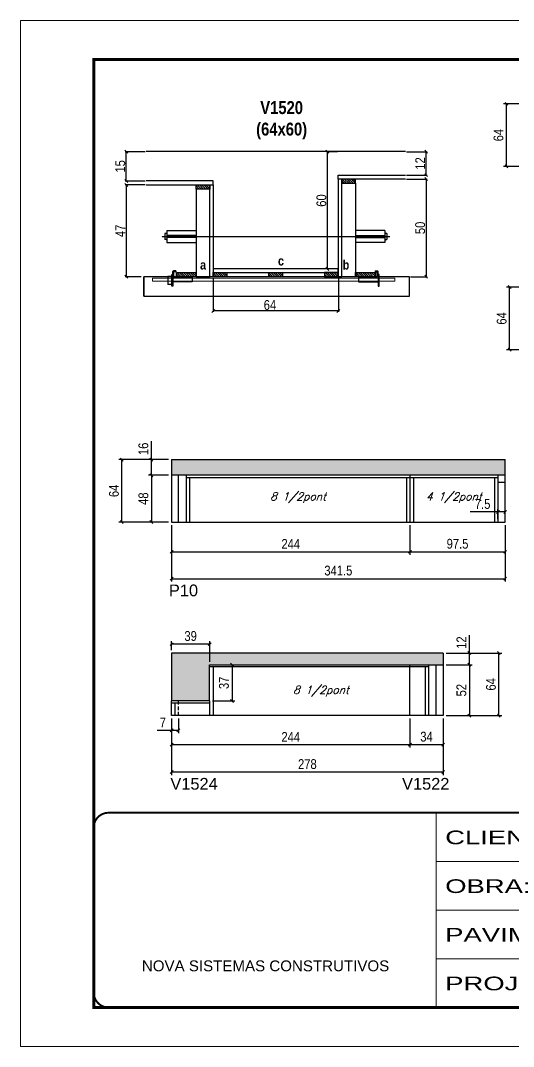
# Model space of a CAD drawing. Extents: x 3309 to 9563, y -2522 to 14608.
# Drawn here: x 4908 to 5412, y 8964 to 10014 of the extents above; entities that cross this region are included whole.
import ezdxf

# ---------------------------------------------------------------- set-up
doc = ezdxf.new("R2010")
doc.units = 0
for name, pattern in [('CONTINUO', [0]), ('DASHED', [0.75, 0.5, -0.25]), ('HIDDEN', [0.375, 0.25, -0.125])]:
    doc.linetypes.add(name, pattern=pattern)
for name, color, linetype in [('5', 5, 'Continuous'), ('barrote', 251, 'Continuous'), ('COTA', 241, 'Continuous'), ('detalhes', 4, 'Continuous'), ('NOMENCLATURA', 7, 'Continuous'), ('Painéis', 200, 'Continuous'), ('presilha', 1, 'Continuous'), ('SARR_2.2x10', 60, 'Continuous'), ('SARR_2.2x7', 40, 'Continuous'), ('SARR_3.5x7', 81, 'Continuous'), ('TENSOR', 3, 'Continuous'), ('texto', 7, 'Continuous')]:
    doc.layers.add(name, color=color, linetype=linetype)
for name, color, linetype, lineweight in [('CONCRETO', 251, 'Continuous', 25), ('Folhas', 255, 'Continuous', 9), ('SARRAFO DE PRESSAO', 251, 'DASHED', 9), ('SCO-___-LAJ', 2, 'Continuous', 0)]:
    doc.layers.add(name, color=color, linetype=linetype, lineweight=lineweight)
doc.styles.add('ARIAL', font='arial.ttf')
doc.styles.add('COTA TECNICA', font='techl___.ttf', dxfattribs={"height": 10})
doc.styles.add('COTA TECNICA 2X', font='techl___.ttf', dxfattribs={"height": 10})
doc.styles.add('Romans', font='romans.shx')
doc.styles.get("Standard").update_dxf_attribs({"font": 'arial.ttf'})
doc.styles.add('TECNICA', font='techb___.ttf', dxfattribs={"height": 10})
doc.styles.add('Tecnologia', font='')
doc.styles.get('Tecnologia').set_extended_font_data('Forgotten Futurist')
doc.dimstyles.new('PAINEL', dxfattribs={"dimtxt": 10, "dimasz": 3, "dimexe": 3, "dimexo": 3, "dimgap": 3, "dimtad": 1, "dimdec": 1, "dimzin": 12, "dimdsep": 46, "dimtxsty": 'COTA TECNICA', "dimblk1": 'OBLIQUE', "dimblk2": 'OBLIQUE', "dimsah": 1, "dimcen": 0.9, "dimclrd": 4, "dimclre": 4, "dimclrt": 240, "dimadec": 1, "dimazin": 3, "dimtfac": 1, "dimtdec": 1, "dimtmove": 0, "dimatfit": 3, "dimfxl": 1, "dimtolj": 1, "dimtzin": 12, "dimarcsym": 0})
doc.dimstyles.new('SECAO', dxfattribs={"dimscale": 0.333333, "dimtxt": 5, "dimasz": 9, "dimexe": 3, "dimexo": 3, "dimgap": 3, "dimtad": 1, "dimdec": 1, "dimlfac": 0.5, "dimzin": 12, "dimdsep": 46, "dimtxsty": 'COTA TECNICA 2X', "dimblk1": 'OBLIQUE', "dimblk2": 'OBLIQUE', "dimsah": 1, "dimcen": 0.9, "dimclrd": 4, "dimclre": 4, "dimclrt": 240, "dimadec": 1, "dimazin": 3, "dimtfac": 1, "dimtdec": 1, "dimtmove": 0, "dimatfit": 3, "dimfxl": 1, "dimtolj": 1, "dimtzin": 12, "dimarcsym": 0})

# ---------------------------------------------------------------- blocks, each defined once
blk = doc.blocks.new('9999999999')
at = {"color": 30, "linetype": 'CONTINUO'}
for p, q in [((98564.6, 34230.2), (98564.6, 34429.4)), ((98564.6, 34379.6), (99584, 34379.6)), ((98564.6, 34329.8), (99488, 34329.8)), ((98564.6, 34280), (99488, 34280))]:
    blk.add_line(p, q, dxfattribs=at)
at = {"color": 30, "linetype": 'CONTINUO', "const_width": 2}
blk.add_lwpolyline([(99584, 34230.2), (99584, 34414.4, 0.414214), (99569, 34429.4), (98229, 34429.4, 0.414214), (98214, 34414.4), (98214, 34245.2, 0.414214), (98229, 34230.2), (99584, 34230.2)], format="xyb", dxfattribs=at)
at = {"layer": 'Folhas'}
blk.add_lwpolyline([(98139, 34190.2), (99624, 34190.2), (99624, 35240.2), (98139, 35240.2)], close=True, dxfattribs=at)
at = {"layer": 'Folhas', "color": 30, "const_width": 3}
blk.add_lwpolyline([(98214, 34230.2), (99584, 34230.2), (99584, 35200.2), (98214, 35200.2)], close=True, dxfattribs=at)
at = {"color": 7, "linetype": 'Continuous', "ltscale": 5, "style": 'ARIAL'}
blk.add_text('NOVA SISTEMAS CONSTRUTIVOS', height=11.059, dxfattribs=at).set_placement((98263.2, 34267.2))
at = {"layer": 'Folhas', "color": 7, "style": 'Tecnologia', "width": 1.5}
for s, p in [('CLIENTE:', (98573.7, 34397.2)), ('OBRA:', (98573.7, 34347.3)), ('PAVIMENTO:', (98573.7, 34297.5)), ('PROJETO:', (98573.7, 34247.7))]:
    blk.add_text(s, height=14, dxfattribs=at).set_placement(p)
blk = doc.blocks.new('_Oblique')
at = {"color": 0, "linetype": 'ByBlock', "lineweight": -2}
blk.add_line((-0.5, -0.5), (0.5, 0.5), dxfattribs=at)
blk = doc.blocks.new('*D1976')
at = {"layer": 'COTA', "color": 4, "lineweight": -2, "transparency": 16777216}
for p, q in [((5105.2, 9750.3), (5105.2, 9715.3)), ((5233.2, 9750.3), (5233.2, 9715.3)), ((5233.2, 9716.3), (5105.2, 9716.3))]:
    blk.add_line(p, q, dxfattribs=at)
at = {"layer": 'Defpoints', "color": 0, "transparency": 16777216}
for p in [(5105.2, 9751.3), (5233.2, 9751.3), (5105.2, 9716.3)]:
    blk.add_point(p, dxfattribs=at)
at = {"layer": 'COTA', "color": 4, "lineweight": -2, "transparency": 16777216, "xscale": 3, "yscale": 3, "zscale": 3, "rotation": 180}
blk.add_blockref('_Oblique', (5105.2, 9716.3), dxfattribs=at)
at = {"layer": 'COTA', "color": 4, "lineweight": -2, "transparency": 16777216, "xscale": 3, "yscale": 3, "zscale": 3}
blk.add_blockref('_Oblique', (5233.2, 9716.3), dxfattribs=at)
at = {"layer": 'COTA', "color": 240, "transparency": 16777216, "insert": (5163.2, 9722.4), "char_height": 10, "attachment_point": 5, "style": 'COTA TECNICA 2X'}
blk.add_mtext('\\A1;64', dxfattribs=at)
blk = doc.blocks.new('PRESILHA METÁLICA 1')
at = {"layer": 'presilha'}
for p, q in [((7.5, 10.6), (7.5, 19.9)), ((12, 21), (8.6, 21)), ((9, 11.6), (9, 18.9)), ((12, 19.5), (9.6, 19.5)), ((12, 21), (12, 19.5)), ((0, 13), (6, 13)), ((0, 13), (0, 0)), ((6, 0), (0, 0)), ((6, 15.5), (7.5, 15.5)), ((6, -2.5), (6, 15.5)), ((6, 13), (6, 0)), ((7.5, 15.5), (7.5, -2.5)), ((37.5, 4.1), (7.5, 4.1)), ((37.5, 11), (9.6, 11)), ((37.5, 11), (37.5, 4.1)), ((7.5, -2.5), (6, -2.5))]:
    blk.add_line(p, q, dxfattribs=at)
for centre, radius, start, end in [((8.6, 19.9), 1.14, 90, 180), ((9.6, 18.9), 0.57, 90, 180), ((9.6, 11.6), 0.57, 180, 270)]:
    blk.add_arc(centre, radius, start, end, dxfattribs=at)
blk = doc.blocks.new('PRESILHA METÁLICA 2')
at = {"layer": 'presilha'}
for p, q in [((-5.2, 23.5), (-5.2, 22)), ((-5.2, 23.5), (-1.9, 23.5)), ((-5.2, 22), (-2.8, 22)), ((-2.2, 14.1), (-2.2, 21.4)), ((0.8, 18), (-0.8, 18)), ((-0.8, 18), (-0.8, 0)), ((-0.8, 14.6), (-0.8, 22.4)), ((0.8, 0), (0.8, 18)), ((-30.8, 13.5), (-30.8, 6.6)), ((-30.8, 13.5), (-2.8, 13.5)), ((-30.8, 6.6), (-0.8, 6.6)), ((-0.8, 0), (0.8, 0))]:
    blk.add_line(p, q, dxfattribs=at)
for centre, radius, start, end in [((-2.8, 21.4), 0.57, 0, 90), ((-1.9, 22.4), 1.14, 0, 90), ((-2.8, 14.1), 0.57, 270, 0)]:
    blk.add_arc(centre, radius, start, end, dxfattribs=at)
blk = doc.blocks.new('*D1977')
at = {"layer": 'COTA', "color": 4, "lineweight": -2, "transparency": 16777216}
for p, q in [((5035.5, 9845.3), (5015.1, 9845.3)), ((5016.1, 9845.3), (5016.1, 9751.3)), ((5031.3, 9751.3), (5015.1, 9751.3))]:
    blk.add_line(p, q, dxfattribs=at)
at = {"layer": 'Defpoints', "color": 0, "transparency": 16777216}
for p in [(5036.5, 9845.3), (5016.1, 9751.3), (5032.3, 9751.3)]:
    blk.add_point(p, dxfattribs=at)
at = {"layer": 'COTA', "color": 4, "lineweight": -2, "transparency": 16777216, "xscale": 3, "yscale": 3, "zscale": 3}
for p, rotation in [((5016.1, 9845.3), 90), ((5016.1, 9751.3), 270)]:
    blk.add_blockref('_Oblique', p, dxfattribs=dict(at, rotation=rotation))
at = {"layer": 'COTA', "color": 240, "transparency": 16777216, "insert": (5010, 9798.3), "char_height": 10, "attachment_point": 5, "rotation": 90, "style": 'COTA TECNICA 2X'}
blk.add_mtext('\\A1;47', dxfattribs=at)
blk = doc.blocks.new('*D1978')
at = {"layer": 'COTA', "color": 4, "lineweight": -2, "transparency": 16777216}
for p, q in [((5302.9, 9851.3), (5324.1, 9851.3)), ((5323.1, 9851.3), (5323.1, 9751.3)), ((5307, 9751.3), (5324.1, 9751.3))]:
    blk.add_line(p, q, dxfattribs=at)
at = {"layer": 'Defpoints', "color": 0, "transparency": 16777216}
for p in [(5301.9, 9851.3), (5306, 9751.3), (5323.1, 9751.3)]:
    blk.add_point(p, dxfattribs=at)
at = {"layer": 'COTA', "color": 4, "lineweight": -2, "transparency": 16777216, "xscale": 3, "yscale": 3, "zscale": 3}
for p, rotation in [((5323.1, 9851.3), 90), ((5323.1, 9751.3), 270)]:
    blk.add_blockref('_Oblique', p, dxfattribs=dict(at, rotation=rotation))
at = {"layer": 'COTA', "color": 240, "transparency": 16777216, "insert": (5317, 9801.3), "char_height": 10, "attachment_point": 5, "rotation": 90, "style": 'COTA TECNICA 2X'}
blk.add_mtext('\\A1;50', dxfattribs=at)
blk = doc.blocks.new('*D1979')
at = {"layer": 'COTA', "color": 4, "lineweight": -2, "transparency": 16777216}
for p, q in [((5232.2, 9879.3), (5221, 9879.3)), ((5222, 9759.3), (5222, 9879.3)), ((5232.2, 9759.3), (5221, 9759.3))]:
    blk.add_line(p, q, dxfattribs=at)
at = {"layer": 'Defpoints', "color": 0, "transparency": 16777216}
for p in [(5222, 9879.3), (5233.2, 9879.3), (5233.2, 9759.3)]:
    blk.add_point(p, dxfattribs=at)
at = {"layer": 'COTA', "color": 4, "lineweight": -2, "transparency": 16777216, "xscale": 3, "yscale": 3, "zscale": 3}
for p, rotation in [((5222, 9879.3), 90), ((5222, 9759.3), 270)]:
    blk.add_blockref('_Oblique', p, dxfattribs=dict(at, rotation=rotation))
at = {"layer": 'COTA', "color": 240, "transparency": 16777216, "insert": (5215.9, 9829.3), "char_height": 10, "attachment_point": 5, "rotation": 90, "style": 'COTA TECNICA 2X'}
blk.add_mtext('\\A1;60', dxfattribs=at)
blk = doc.blocks.new('*D1980')
at = {"layer": 'COTA', "color": 4, "lineweight": -2, "transparency": 16777216}
for p, q in [((5302.9, 9879.3), (5324.1, 9879.3)), ((5323.1, 9855.3), (5323.1, 9879.3)), ((5302.9, 9855.3), (5324.1, 9855.3))]:
    blk.add_line(p, q, dxfattribs=at)
at = {"layer": 'Defpoints', "color": 0, "transparency": 16777216}
for p in [(5301.9, 9879.3), (5323.1, 9879.3), (5301.9, 9855.3)]:
    blk.add_point(p, dxfattribs=at)
at = {"layer": 'COTA', "color": 4, "lineweight": -2, "transparency": 16777216, "xscale": 3, "yscale": 3, "zscale": 3}
for p, rotation in [((5323.1, 9879.3), 90), ((5323.1, 9855.3), 270)]:
    blk.add_blockref('_Oblique', p, dxfattribs=dict(at, rotation=rotation))
at = {"layer": 'COTA', "color": 240, "transparency": 16777216, "insert": (5317, 9867.3), "char_height": 10, "attachment_point": 5, "rotation": 90, "style": 'COTA TECNICA 2X'}
blk.add_mtext('\\A1;12', dxfattribs=at)
blk = doc.blocks.new('*D1981')
at = {"layer": 'COTA', "color": 4, "lineweight": -2, "transparency": 16777216}
for p, q in [((5035.5, 9879.3), (5015.1, 9879.3)), ((5016.1, 9849.3), (5016.1, 9879.3)), ((5035.5, 9849.3), (5015.1, 9849.3))]:
    blk.add_line(p, q, dxfattribs=at)
at = {"layer": 'Defpoints', "color": 0, "transparency": 16777216}
for p in [(5016.1, 9879.3), (5036.5, 9879.3), (5036.5, 9849.3)]:
    blk.add_point(p, dxfattribs=at)
at = {"layer": 'COTA', "color": 4, "lineweight": -2, "transparency": 16777216, "xscale": 3, "yscale": 3, "zscale": 3}
for p, rotation in [((5016.1, 9879.3), 90), ((5016.1, 9849.3), 270)]:
    blk.add_blockref('_Oblique', p, dxfattribs=dict(at, rotation=rotation))
at = {"layer": 'COTA', "color": 240, "transparency": 16777216, "insert": (5010, 9864.3), "char_height": 10, "attachment_point": 5, "rotation": 90, "style": 'COTA TECNICA 2X'}
blk.add_mtext('\\A1;15', dxfattribs=at)
blk = doc.blocks.new('*D1991')
at = {"layer": 'COTA', "color": 4, "lineweight": -2, "transparency": 16777216}
for p, q in [((5450.7, 9928.3), (5402.3, 9928.3)), ((5405.3, 9864.3), (5405.3, 9928.3)), ((5450.7, 9864.3), (5402.3, 9864.3))]:
    blk.add_line(p, q, dxfattribs=at)
at = {"layer": 'Defpoints', "color": 0, "transparency": 16777216}
for p in [(5405.3, 9928.3), (5453.7, 9928.3), (5453.7, 9864.3)]:
    blk.add_point(p, dxfattribs=at)
at = {"layer": 'COTA', "color": 4, "lineweight": -2, "transparency": 16777216, "xscale": 3, "yscale": 3, "zscale": 3}
for p, rotation in [((5405.3, 9928.3), 90), ((5405.3, 9864.3), 270)]:
    blk.add_blockref('_Oblique', p, dxfattribs=dict(at, rotation=rotation))
at = {"layer": 'COTA', "color": 240, "transparency": 16777216, "insert": (5397.2, 9896.3), "char_height": 10, "attachment_point": 5, "rotation": 90, "style": 'COTA TECNICA'}
blk.add_mtext('\\A1;64', dxfattribs=at)
blk = doc.blocks.new('*D2004')
at = {"layer": 'COTA', "color": 4, "lineweight": -2, "transparency": 16777216}
for p, q in [((5450.7, 9740.7), (5405.5, 9740.7)), ((5408.5, 9676.7), (5408.5, 9740.7)), ((5450.7, 9676.7), (5405.5, 9676.7))]:
    blk.add_line(p, q, dxfattribs=at)
at = {"layer": 'Defpoints', "color": 0, "transparency": 16777216}
for p in [(5408.5, 9740.7), (5453.7, 9740.7, 0), (5453.7, 9676.7, 0)]:
    blk.add_point(p, dxfattribs=at)
at = {"layer": 'COTA', "color": 4, "lineweight": -2, "transparency": 16777216, "xscale": 3, "yscale": 3, "zscale": 3}
for p, rotation in [((5408.5, 9740.7), 90), ((5408.5, 9676.7), 270)]:
    blk.add_blockref('_Oblique', p, dxfattribs=dict(at, rotation=rotation))
at = {"layer": 'COTA', "color": 240, "transparency": 16777216, "insert": (5400.4, 9708.7), "char_height": 10, "attachment_point": 5, "rotation": 90, "style": 'COTA TECNICA'}
blk.add_mtext('\\A1;64', dxfattribs=at)
blk = doc.blocks.new('*D2005')
at = {"layer": 'COTA', "color": 4, "lineweight": -2, "transparency": 16777216}
for p, q in [((5062.5, 9497.2), (5062.5, 9439.3)), ((5404, 9497.2), (5404, 9439.3)), ((5062.5, 9442.3), (5404, 9442.3))]:
    blk.add_line(p, q, dxfattribs=at)
at = {"layer": 'Defpoints', "color": 0, "transparency": 16777216}
for p in [(5062.5, 9500.2), (5404, 9500.2), (5404, 9442.3)]:
    blk.add_point(p, dxfattribs=at)
at = {"layer": 'COTA', "color": 4, "lineweight": -2, "transparency": 16777216, "xscale": 3, "yscale": 3, "zscale": 3, "rotation": 180}
blk.add_blockref('_Oblique', (5062.5, 9442.3), dxfattribs=at)
at = {"layer": 'COTA', "color": 4, "lineweight": -2, "transparency": 16777216, "xscale": 3, "yscale": 3, "zscale": 3}
blk.add_blockref('_Oblique', (5404, 9442.3), dxfattribs=at)
at = {"layer": 'COTA', "color": 240, "transparency": 16777216, "insert": (5233.2, 9450.6), "char_height": 10, "attachment_point": 5, "style": 'COTA TECNICA'}
blk.add_mtext('\\A1;341.5', dxfattribs=at)
blk = doc.blocks.new('*D2006')
at = {"layer": 'COTA', "color": 4, "lineweight": -2, "transparency": 16777216}
for p, q in [((5062.5, 9497.2), (5062.5, 9466.8)), ((5306.5, 9497.2), (5306.5, 9466.8)), ((5062.5, 9469.8), (5306.5, 9469.8))]:
    blk.add_line(p, q, dxfattribs=at)
at = {"layer": 'Defpoints', "color": 0, "transparency": 16777216}
for p in [(5062.5, 9500.2), (5306.5, 9500.2), (5306.5, 9469.8)]:
    blk.add_point(p, dxfattribs=at)
at = {"layer": 'COTA', "color": 4, "lineweight": -2, "transparency": 16777216, "xscale": 3, "yscale": 3, "zscale": 3, "rotation": 180}
blk.add_blockref('_Oblique', (5062.5, 9469.8), dxfattribs=at)
at = {"layer": 'COTA', "color": 4, "lineweight": -2, "transparency": 16777216, "xscale": 3, "yscale": 3, "zscale": 3}
blk.add_blockref('_Oblique', (5306.5, 9469.8), dxfattribs=at)
at = {"layer": 'COTA', "color": 240, "transparency": 16777216, "insert": (5184.5, 9477.9), "char_height": 10, "attachment_point": 5, "style": 'COTA TECNICA'}
blk.add_mtext('\\A1;244', dxfattribs=at)
blk = doc.blocks.new('*D2007')
at = {"layer": 'COTA', "color": 4, "lineweight": -2, "transparency": 16777216}
for p, q in [((5306.5, 9497.2), (5306.5, 9466.8)), ((5404, 9497.2), (5404, 9466.8)), ((5306.5, 9469.8), (5404, 9469.8))]:
    blk.add_line(p, q, dxfattribs=at)
at = {"layer": 'Defpoints', "color": 0, "transparency": 16777216}
for p in [(5306.5, 9500.2), (5404, 9500.2), (5404, 9469.8)]:
    blk.add_point(p, dxfattribs=at)
at = {"layer": 'COTA', "color": 4, "lineweight": -2, "transparency": 16777216, "xscale": 3, "yscale": 3, "zscale": 3, "rotation": 180}
blk.add_blockref('_Oblique', (5306.5, 9469.8), dxfattribs=at)
at = {"layer": 'COTA', "color": 4, "lineweight": -2, "transparency": 16777216, "xscale": 3, "yscale": 3, "zscale": 3}
blk.add_blockref('_Oblique', (5404, 9469.8), dxfattribs=at)
at = {"layer": 'COTA', "color": 240, "transparency": 16777216, "insert": (5355.2, 9478), "char_height": 10, "attachment_point": 5, "style": 'COTA TECNICA'}
blk.add_mtext('\\A1;97.5', dxfattribs=at)
blk = doc.blocks.new('*D2008')
at = {"layer": 'COTA', "color": 4, "lineweight": -2, "transparency": 16777216}
for p, q in [((5041.8, 9564.2), (5041.8, 9583.2)), ((5059.5, 9564.2), (5038.8, 9564.2)), ((5041.8, 9548.2), (5041.8, 9564.2)), ((5059.5, 9548.2), (5038.8, 9548.2))]:
    blk.add_line(p, q, dxfattribs=at)
at = {"layer": 'Defpoints', "color": 0, "transparency": 16777216}
for p in [(5041.8, 9564.2), (5062.5, 9564.2), (5062.5, 9548.2)]:
    blk.add_point(p, dxfattribs=at)
at = {"layer": 'COTA', "color": 4, "lineweight": -2, "transparency": 16777216, "xscale": 3, "yscale": 3, "zscale": 3}
for p, rotation in [((5041.8, 9564.2), 90), ((5041.8, 9548.2), 270)]:
    blk.add_blockref('_Oblique', p, dxfattribs=dict(at, rotation=rotation))
at = {"layer": 'COTA', "color": 240, "transparency": 16777216, "insert": (5033.7, 9575.2), "char_height": 10, "attachment_point": 5, "rotation": 90, "style": 'COTA TECNICA'}
blk.add_mtext('\\A1;16', dxfattribs=at)
blk = doc.blocks.new('*D2009')
at = {"layer": 'COTA', "color": 4, "lineweight": -2, "transparency": 16777216}
for p, q in [((5059.5, 9548.2), (5038.8, 9548.2)), ((5041.8, 9548.2), (5041.8, 9500.2)), ((5059.5, 9500.2), (5038.8, 9500.2))]:
    blk.add_line(p, q, dxfattribs=at)
at = {"layer": 'Defpoints', "color": 0, "transparency": 16777216}
for p in [(5062.5, 9548.2), (5041.8, 9500.2), (5062.5, 9500.2)]:
    blk.add_point(p, dxfattribs=at)
at = {"layer": 'COTA', "color": 4, "lineweight": -2, "transparency": 16777216, "xscale": 3, "yscale": 3, "zscale": 3}
for p, rotation in [((5041.8, 9548.2), 90), ((5041.8, 9500.2), 270)]:
    blk.add_blockref('_Oblique', p, dxfattribs=dict(at, rotation=rotation))
at = {"layer": 'COTA', "color": 240, "transparency": 16777216, "insert": (5033.7, 9524.2), "char_height": 10, "attachment_point": 5, "rotation": 90, "style": 'COTA TECNICA'}
blk.add_mtext('\\A1;48', dxfattribs=at)
blk = doc.blocks.new('*D2010')
at = {"layer": 'COTA', "color": 4, "lineweight": -2, "transparency": 16777216}
for p, q in [((5059.5, 9564.2), (5008.6, 9564.2)), ((5011.6, 9500.2), (5011.6, 9564.2)), ((5059.5, 9500.2), (5008.6, 9500.2))]:
    blk.add_line(p, q, dxfattribs=at)
at = {"layer": 'Defpoints', "color": 0, "transparency": 16777216}
for p in [(5011.6, 9564.2), (5062.5, 9564.2), (5062.5, 9500.2)]:
    blk.add_point(p, dxfattribs=at)
at = {"layer": 'COTA', "color": 4, "lineweight": -2, "transparency": 16777216, "xscale": 3, "yscale": 3, "zscale": 3}
for p, rotation in [((5011.6, 9564.2), 90), ((5011.6, 9500.2), 270)]:
    blk.add_blockref('_Oblique', p, dxfattribs=dict(at, rotation=rotation))
at = {"layer": 'COTA', "color": 240, "transparency": 16777216, "insert": (5003.5, 9532.2), "char_height": 10, "attachment_point": 5, "rotation": 90, "style": 'COTA TECNICA'}
blk.add_mtext('\\A1;64', dxfattribs=at)
blk = doc.blocks.new('*D2011')
at = {"layer": 'COTA', "color": 4, "lineweight": -2, "transparency": 16777216}
for p, q in [((5396.5, 9503.2), (5396.5, 9513.6)), ((5404, 9503.2), (5404, 9513.6)), ((5396.5, 9510.6), (5368.3, 9510.6)), ((5404, 9510.6), (5396.5, 9510.6))]:
    blk.add_line(p, q, dxfattribs=at)
at = {"layer": 'Defpoints', "color": 0, "transparency": 16777216}
for p in [(5396.5, 9510.6), (5396.5, 9500.2, 0), (5404, 9500.2, 0)]:
    blk.add_point(p, dxfattribs=at)
at = {"layer": 'COTA', "color": 4, "lineweight": -2, "transparency": 16777216, "xscale": 3, "yscale": 3, "zscale": 3, "rotation": 180}
blk.add_blockref('_Oblique', (5396.5, 9510.6), dxfattribs=at)
at = {"layer": 'COTA', "color": 4, "lineweight": -2, "transparency": 16777216, "xscale": 3, "yscale": 3, "zscale": 3}
blk.add_blockref('_Oblique', (5404, 9510.6), dxfattribs=at)
at = {"layer": 'COTA', "color": 240, "transparency": 16777216, "insert": (5380.9, 9518.7), "char_height": 10, "attachment_point": 5, "style": 'COTA TECNICA'}
blk.add_mtext('\\A1;7.5', dxfattribs=at)
blk = doc.blocks.new('*D2024')
at = {"layer": 'COTA', "color": 4, "lineweight": -2, "transparency": 16777216}
for p, q in [((5062.5, 9299.2), (5062.5, 9241.4)), ((5340.5, 9299.2), (5340.5, 9241.4)), ((5340.5, 9244.4), (5062.5, 9244.4))]:
    blk.add_line(p, q, dxfattribs=at)
at = {"layer": 'Defpoints', "color": 0, "transparency": 16777216}
for p in [(5062.5, 9302.2), (5340.5, 9302.2), (5062.5, 9244.4)]:
    blk.add_point(p, dxfattribs=at)
at = {"layer": 'COTA', "color": 4, "lineweight": -2, "transparency": 16777216, "xscale": 3, "yscale": 3, "zscale": 3, "rotation": 180}
blk.add_blockref('_Oblique', (5062.5, 9244.4), dxfattribs=at)
at = {"layer": 'COTA', "color": 4, "lineweight": -2, "transparency": 16777216, "xscale": 3, "yscale": 3, "zscale": 3}
blk.add_blockref('_Oblique', (5340.5, 9244.4), dxfattribs=at)
at = {"layer": 'COTA', "color": 240, "transparency": 16777216, "insert": (5201.5, 9252.5), "char_height": 10, "attachment_point": 5, "style": 'COTA TECNICA'}
blk.add_mtext('\\A1;278', dxfattribs=at)
blk = doc.blocks.new('*D2025')
at = {"layer": 'COTA', "color": 4, "lineweight": -2, "transparency": 16777216}
for p, q in [((5367.3, 9366.2), (5367.3, 9384.5)), ((5343.5, 9366.2), (5370.3, 9366.2)), ((5367.3, 9354.2), (5367.3, 9366.2)), ((5343.5, 9354.2), (5370.3, 9354.2))]:
    blk.add_line(p, q, dxfattribs=at)
at = {"layer": 'Defpoints', "color": 0, "transparency": 16777216}
for p in [(5340.5, 9366.2), (5367.3, 9366.2), (5340.5, 9354.2)]:
    blk.add_point(p, dxfattribs=at)
at = {"layer": 'COTA', "color": 4, "lineweight": -2, "transparency": 16777216, "xscale": 3, "yscale": 3, "zscale": 3}
for p, rotation in [((5367.3, 9366.2), 90), ((5367.3, 9354.2), 270)]:
    blk.add_blockref('_Oblique', p, dxfattribs=dict(at, rotation=rotation))
at = {"layer": 'COTA', "color": 240, "transparency": 16777216, "insert": (5359.2, 9376.9), "char_height": 10, "attachment_point": 5, "rotation": 90, "style": 'COTA TECNICA'}
blk.add_mtext('\\A1;12', dxfattribs=at)
blk = doc.blocks.new('*D2026')
at = {"layer": 'COTA', "color": 4, "lineweight": -2, "transparency": 16777216}
for p, q in [((5343.5, 9354.2), (5370.3, 9354.2)), ((5367.3, 9354.2), (5367.3, 9302.2)), ((5343.5, 9302.2), (5370.3, 9302.2))]:
    blk.add_line(p, q, dxfattribs=at)
at = {"layer": 'Defpoints', "color": 0, "transparency": 16777216}
for p in [(5340.5, 9354.2), (5340.5, 9302.2), (5367.3, 9302.2)]:
    blk.add_point(p, dxfattribs=at)
at = {"layer": 'COTA', "color": 4, "lineweight": -2, "transparency": 16777216, "xscale": 3, "yscale": 3, "zscale": 3}
for p, rotation in [((5367.3, 9354.2), 90), ((5367.3, 9302.2), 270)]:
    blk.add_blockref('_Oblique', p, dxfattribs=dict(at, rotation=rotation))
at = {"layer": 'COTA', "color": 240, "transparency": 16777216, "insert": (5359.2, 9328.2), "char_height": 10, "attachment_point": 5, "rotation": 90, "style": 'COTA TECNICA'}
blk.add_mtext('\\A1;52', dxfattribs=at)
blk = doc.blocks.new('*D2027')
at = {"layer": 'COTA', "color": 4, "lineweight": -2, "transparency": 16777216}
for p, q in [((5343.5, 9366.2), (5400.5, 9366.2)), ((5397.5, 9302.2), (5397.5, 9366.2)), ((5343.5, 9302.2), (5400.5, 9302.2))]:
    blk.add_line(p, q, dxfattribs=at)
at = {"layer": 'Defpoints', "color": 0, "transparency": 16777216}
for p in [(5340.5, 9366.2), (5397.5, 9366.2), (5340.5, 9302.2)]:
    blk.add_point(p, dxfattribs=at)
at = {"layer": 'COTA', "color": 4, "lineweight": -2, "transparency": 16777216, "xscale": 3, "yscale": 3, "zscale": 3}
for p, rotation in [((5397.5, 9366.2), 90), ((5397.5, 9302.2), 270)]:
    blk.add_blockref('_Oblique', p, dxfattribs=dict(at, rotation=rotation))
at = {"layer": 'COTA', "color": 240, "transparency": 16777216, "insert": (5389.4, 9334.2), "char_height": 10, "attachment_point": 5, "rotation": 90, "style": 'COTA TECNICA'}
blk.add_mtext('\\A1;64', dxfattribs=at)
blk = doc.blocks.new('*D2021')
at = {"layer": 'COTA', "color": 4, "lineweight": -2, "transparency": 16777216}
for p, q in [((5306.5, 9299.2), (5306.5, 9269.4)), ((5340.5, 9299.2), (5340.5, 9269.4)), ((5340.5, 9272.4), (5306.5, 9272.4))]:
    blk.add_line(p, q, dxfattribs=at)
at = {"layer": 'Defpoints', "color": 0, "transparency": 16777216}
for p in [(5306.5, 9302.2), (5340.5, 9302.2), (5306.5, 9272.4)]:
    blk.add_point(p, dxfattribs=at)
at = {"layer": 'COTA', "color": 4, "lineweight": -2, "transparency": 16777216, "xscale": 3, "yscale": 3, "zscale": 3, "rotation": 180}
blk.add_blockref('_Oblique', (5306.5, 9272.4), dxfattribs=at)
at = {"layer": 'COTA', "color": 4, "lineweight": -2, "transparency": 16777216, "xscale": 3, "yscale": 3, "zscale": 3}
blk.add_blockref('_Oblique', (5340.5, 9272.4), dxfattribs=at)
at = {"layer": 'COTA', "color": 240, "transparency": 16777216, "insert": (5323.5, 9280.6), "char_height": 10, "attachment_point": 5, "style": 'COTA TECNICA'}
blk.add_mtext('\\A1;34', dxfattribs=at)
blk = doc.blocks.new('*D2022')
at = {"layer": 'COTA', "color": 4, "lineweight": -2, "transparency": 16777216}
for p, q in [((5062.5, 9299.2), (5062.5, 9269.4)), ((5306.5, 9299.2), (5306.5, 9269.4)), ((5306.5, 9272.4), (5062.5, 9272.4))]:
    blk.add_line(p, q, dxfattribs=at)
at = {"layer": 'Defpoints', "color": 0, "transparency": 16777216}
for p in [(5062.5, 9302.2), (5306.5, 9302.2), (5062.5, 9272.4)]:
    blk.add_point(p, dxfattribs=at)
at = {"layer": 'COTA', "color": 4, "lineweight": -2, "transparency": 16777216, "xscale": 3, "yscale": 3, "zscale": 3, "rotation": 180}
blk.add_blockref('_Oblique', (5062.5, 9272.4), dxfattribs=at)
at = {"layer": 'COTA', "color": 4, "lineweight": -2, "transparency": 16777216, "xscale": 3, "yscale": 3, "zscale": 3}
blk.add_blockref('_Oblique', (5306.5, 9272.4), dxfattribs=at)
at = {"layer": 'COTA', "color": 240, "transparency": 16777216, "insert": (5184.5, 9280.4), "char_height": 10, "attachment_point": 5, "style": 'COTA TECNICA'}
blk.add_mtext('\\A1;244', dxfattribs=at)
blk = doc.blocks.new('*D2023')
at = {"layer": 'COTA', "color": 4, "lineweight": -2, "transparency": 16777216}
for p, q in [((5062.5, 9299.2), (5062.5, 9284.1)), ((5069.5, 9299.2), (5069.5, 9284.1)), ((5062.5, 9287.1), (5047.7, 9287.1)), ((5069.5, 9287.1), (5062.5, 9287.1))]:
    blk.add_line(p, q, dxfattribs=at)
at = {"layer": 'Defpoints', "color": 0, "transparency": 16777216}
for p in [(5062.5, 9302.2), (5069.5, 9302.2), (5062.5, 9287.1)]:
    blk.add_point(p, dxfattribs=at)
at = {"layer": 'COTA', "color": 4, "lineweight": -2, "transparency": 16777216, "xscale": 3, "yscale": 3, "zscale": 3, "rotation": 180}
blk.add_blockref('_Oblique', (5062.5, 9287.1), dxfattribs=at)
at = {"layer": 'COTA', "color": 4, "lineweight": -2, "transparency": 16777216, "xscale": 3, "yscale": 3, "zscale": 3}
blk.add_blockref('_Oblique', (5069.5, 9287.1), dxfattribs=at)
at = {"layer": 'COTA', "color": 240, "transparency": 16777216, "insert": (5053.6, 9295.2), "char_height": 10, "attachment_point": 5, "style": 'COTA TECNICA'}
blk.add_mtext('\\A1;7', dxfattribs=at)
blk = doc.blocks.new('*D2019')
at = {"layer": 'COTA', "color": 4, "lineweight": -2, "transparency": 16777216}
for p, q in [((5062.5, 9369.2), (5062.5, 9378.3)), ((5101.5, 9357.2), (5101.5, 9378.3)), ((5101.5, 9375.3), (5062.5, 9375.3))]:
    blk.add_line(p, q, dxfattribs=at)
at = {"layer": 'Defpoints', "color": 0, "transparency": 16777216}
for p in [(5062.5, 9375.3), (5062.5, 9366.2), (5101.5, 9354.2)]:
    blk.add_point(p, dxfattribs=at)
at = {"layer": 'COTA', "color": 4, "lineweight": -2, "transparency": 16777216, "xscale": 3, "yscale": 3, "zscale": 3, "rotation": 180}
blk.add_blockref('_Oblique', (5062.5, 9375.3), dxfattribs=at)
at = {"layer": 'COTA', "color": 4, "lineweight": -2, "transparency": 16777216, "xscale": 3, "yscale": 3, "zscale": 3}
blk.add_blockref('_Oblique', (5101.5, 9375.3), dxfattribs=at)
at = {"layer": 'COTA', "color": 240, "transparency": 16777216, "insert": (5082, 9383.6), "char_height": 10, "attachment_point": 5, "style": 'COTA TECNICA'}
blk.add_mtext('\\A1;39', dxfattribs=at)
blk = doc.blocks.new('*D2020')
at = {"layer": 'COTA', "color": 4, "lineweight": -2, "transparency": 16777216}
for p, q in [((5104.5, 9354.2), (5127.4, 9354.2)), ((5124.4, 9354.2), (5124.4, 9317.2)), ((5104.5, 9317.2), (5127.4, 9317.2))]:
    blk.add_line(p, q, dxfattribs=at)
at = {"layer": 'Defpoints', "color": 0, "transparency": 16777216}
for p in [(5101.5, 9354.2), (5101.5, 9317.2), (5124.4, 9317.2)]:
    blk.add_point(p, dxfattribs=at)
at = {"layer": 'COTA', "color": 4, "lineweight": -2, "transparency": 16777216, "xscale": 3, "yscale": 3, "zscale": 3}
for p, rotation in [((5124.4, 9354.2), 90), ((5124.4, 9317.2), 270)]:
    blk.add_blockref('_Oblique', p, dxfattribs=dict(at, rotation=rotation))
at = {"layer": 'COTA', "color": 240, "transparency": 16777216, "insert": (5116.1, 9335.7), "char_height": 10, "attachment_point": 5, "rotation": 90, "style": 'COTA TECNICA'}
blk.add_mtext('\\A1;37', dxfattribs=at)

msp = doc.modelspace()

# ---------------------------------------------------------------- hatches: boundary and pattern name
at = {"layer": 'COTA'}
h = msp.add_hatch(dxfattribs=at)
h.set_pattern_fill('AR-CONC', color=256, scale=0.03)
h.set_pattern_definition([(50, (0, -12.269), (5.46554, -0.4781726), [0.5715, -6.2865]), (355, (0, -12.269), (-1.0573026, 5.7317054), [0.4572, -5.0292175]), (100.451445, (0.4555, -12.309), (4.4082374, 5.2535326), [0.4857003, -5.3427073]), (46.1842, (0, -10.745), (8.1323712, -1.26127), [0.85725, -9.42975]), (96.63556, (0.678, -10.85), (7.122124, 7.422784), [0.728551, -8.014068]), (351.18415, (0, -10.745), (7.122124, 7.422784), [0.685799, -7.543792]), (21, (0.762, -11.126), (4.5484317, -3.067956), [0.5715, -6.2865]), (326, (0.762, -11.126), (1.8540609, 5.525639), [0.4572, -5.0292]), (71.451445, (1.141, -11.3816), (6.4024926, 2.457683), [0.4857003, -5.342698]), (37.5, (0, -12.269), (0.0926581, 2.53665117), [0, -4.96824, 0, -5.1054, 0, -5.04825]), (7.5, (0, -12.269), (2.0045899, 3.00541724), [0, -2.91084, 0, -4.85394, 0, -1.92405]), (327.5, (-1.6993, -12.269), (4.06771786, -0.17186232), [0, -1.905, 0, -5.9436, 0, -7.8867]), (317.5, (-2.4613, -12.269), (4.4438754, 0.7627947), [0, -2.4765, 0, -3.94716, 0, -5.6007])])
h.paths.add_polyline_path([(5062.47, 9564.15), (5062.47, 9548.15), (5403.97, 9548.15), (5403.97, 9564.15)])
h = msp.add_hatch(dxfattribs=at)
h.set_pattern_fill('AR-CONC', color=256, scale=0.03)
h.set_pattern_definition([(50, (-1982.807, -4007.7864), (5.4655401, -0.4781726), [0.5715, -6.2865]), (355, (-1982.807, -4007.7864), (-1.0573026, 5.7317054), [0.4572, -5.0292175]), (100.451445, (-1982.3515, -4007.826), (4.4082374, 5.2535326), [0.4857003, -5.3427073]), (46.1842, (-1982.807, -4006.2624), (8.1323712, -1.2612698), [0.85725, -9.42975]), (96.63556, (-1982.129, -4006.3675), (7.122124, 7.4227837), [0.7285507, -8.0140682]), (351.18415, (-1982.807, -4006.262), (7.122124, 7.4227837), [0.685799, -7.543792]), (21, (-1982.045, -4006.6434), (4.5484317, -3.067956), [0.5715, -6.2865]), (326, (-1982.045, -4006.6434), (1.8540609, 5.525639), [0.4572, -5.0292]), (71.451445, (-1981.666, -4006.899), (6.4024926, 2.457683), [0.4857003, -5.3426981]), (37.5, (-1982.807, -4007.7864), (0.0926581, 2.53665117), [0, -4.96824, 0, -5.1054, 0, -5.04825]), (7.5, (-1982.807, -4007.7864), (2.00458988, 3.00541724), [0, -2.91084, 0, -4.85394, 0, -1.92405]), (327.5, (-1984.5062, -4007.7864), (4.06771786, -0.17186232), [0, -1.905, 0, -5.9436, 0, -7.8867]), (317.5, (-1985.2682, -4007.7864), (4.4438754, 0.7627947), [0, -2.4765, 0, -3.94716, 0, -5.6007])])
h.paths.add_polyline_path([(5101.47, 9354.23), (5340.47, 9354.23), (5340.47, 9366.23), (5062.47, 9366.23), (5062.47, 9317.23), (5101.47, 9317.23)])
at = {"layer": 'SARR_2.2x10'}
h = msp.add_hatch(dxfattribs=at)
h.set_pattern_fill('ANSI31', color=256, scale=0.5, angle=90)
h.set_pattern_definition([(135, (38261.0985, -113760.8204), (-1.122532015, -1.122532015), [])])
h.paths.add_polyline_path([(5067.56, 9755.75), (5067.56, 9751.35), (5087.56, 9751.35), (5087.56, 9755.75)])
h = msp.add_hatch(dxfattribs=at)
h.set_pattern_fill('ANSI31', color=256, scale=0.5, angle=90)
h.set_pattern_definition([(135, (38444.2985, -113760.8204), (-1.122532015, -1.122532015), [])])
h.paths.add_polyline_path([(5250.76, 9755.75), (5250.76, 9751.35), (5270.76, 9751.35), (5270.76, 9755.75)])
at = {"layer": 'SARR_2.2x7'}
h = msp.add_hatch(dxfattribs=at)
h.set_pattern_fill('ANSI31', color=256, scale=0.5, angle=90)
h.set_pattern_definition([(135, (38345.0985, -113665.2204), (-1.122532015, -1.122532015), [])])
h.paths.add_polyline_path([(5236.76, 9851.35), (5236.76, 9846.95), (5250.76, 9846.95), (5250.76, 9851.35)])
h = msp.add_hatch(dxfattribs=at)
h.set_pattern_fill('ANSI31', color=256, scale=0.5, angle=90)
h.set_pattern_definition([(135, (38275.0985, -113671.2204), (-1.122532015, -1.122532015), [])])
h.paths.add_polyline_path([(5101.56, 9845.35), (5101.56, 9840.95), (5087.56, 9840.95), (5087.56, 9845.35)])
h = msp.add_hatch(dxfattribs=at)
h.set_pattern_fill('ANSI31', color=256, scale=0.5, angle=90)
h.set_pattern_definition([(135, (38340.6985, -113760.8204), (-1.122532015, -1.122532015), [])])
h.paths.add_polyline_path([(5119.16, 9751.35), (5119.16, 9755.75), (5105.16, 9755.75), (5105.16, 9751.35)])
h = msp.add_hatch(dxfattribs=at)
h.set_pattern_fill('ANSI31', color=256, scale=0.5, angle=90)
h.set_pattern_definition([(135, (38397.6985, -113760.8204), (-1.122532015, -1.122532015), [])])
h.paths.add_polyline_path([(5176.16, 9751.35), (5176.16, 9755.75), (5162.16, 9755.75), (5162.16, 9751.35)])
h = msp.add_hatch(dxfattribs=at)
h.set_pattern_fill('ANSI31', color=256, scale=0.5, angle=90)
h.set_pattern_definition([(135, (38430.6985, -113760.8204), (-1.122532015, -1.122532015), [])])
h.paths.add_polyline_path([(5219.16, 9755.75), (5219.16, 9751.35), (5233.16, 9751.35), (5233.16, 9755.75)])

# ---------------------------------------------------------------- linework, layer by layer
at = {"ltscale": 3}
for p, q in [((5057.56, 9798.52), (5057.56, 9786.52)), ((5057.56, 9798.52), (5087.56, 9798.52)), ((5280.76, 9798.52), (5250.76, 9798.52)), ((5280.76, 9798.52), (5280.76, 9786.52)), ((5055.56, 9795.52), (5055.56, 9789.52)), ((5057.56, 9795.52), (5055.56, 9795.52)), ((5057.56, 9789.52), (5055.56, 9789.52)), ((5087.56, 9793.52), (5057.56, 9793.52)), ((5087.56, 9791.52), (5057.56, 9791.52)), ((5057.56, 9786.52), (5087.56, 9786.52)), ((5250.76, 9793.52), (5280.76, 9793.52)), ((5250.76, 9791.52), (5280.76, 9791.52)), ((5280.76, 9786.52), (5250.76, 9786.52)), ((5282.76, 9795.52), (5280.76, 9795.52)), ((5280.76, 9789.52), (5282.76, 9789.52)), ((5282.76, 9795.52), (5282.76, 9789.52))]:
    msp.add_line(p, q, dxfattribs=at)
at = {"layer": 'barrote'}
msp.add_lwpolyline([(5034.1, 9731.35), (5306.02, 9731.35), (5306.02, 9751.35), (5034.1, 9751.35)], close=True, dxfattribs=at)
at = {"layer": 'CONCRETO', "linetype": 'Continuous'}
msp.add_line((5301.86, 9879.35), (5036.46, 9879.35), dxfattribs=at)
at = {"layer": 'COTA'}
for p, q in [((5062.47, 9564.15, 0), (5062.47, 9548.15, 0)), ((5062.47, 9564.15, 0), (5403.97, 9564.15, 0)), ((5403.97, 9548.15, 0), (5403.97, 9564.15, 0)), ((5340.47, 9366.23), (5062.47, 9366.23)), ((5062.47, 9366.23), (5062.47, 9317.23)), ((5340.47, 9366.23), (5340.47, 9354.23)), ((5101.47, 9317.23), (5101.47, 9302.23))]:
    msp.add_line(p, q, dxfattribs=at)
at = {"layer": 'detalhes', "color": 250}
msp.add_line((5034.1, 9731.35), (5034.1, 9751.35), dxfattribs=at)
at = {"layer": 'Painéis', "linetype": 'ByBlock'}
for p, q in [((5403.97, 9548.15, 0), (5062.47, 9548.15, 0)), ((5062.47, 9548.15, 0), (5062.47, 9500.15, 0)), ((5306.47, 9548.15, 0), (5306.47, 9500.15, 0)), ((5403.97, 9500.15, 0), (5403.97, 9548.15, 0)), ((5062.47, 9500.15, 0), (5403.97, 9500.15, 0)), ((5101.47, 9354.23), (5340.47, 9354.23)), ((5101.47, 9317.23), (5101.47, 9354.23)), ((5306.47, 9302.23), (5306.47, 9354.23)), ((5340.47, 9354.23), (5340.47, 9302.23)), ((5062.47, 9302.23), (5062.47, 9317.23)), ((5101.47, 9317.23), (5062.47, 9317.23)), ((5340.47, 9302.23), (5062.47, 9302.23))]:
    msp.add_line(p, q, dxfattribs=at)
at = {"layer": 'Painéis', "linetype": 'Continuous', "elevation": 0}
for points in [[(5036.46, 9845.35), (5105.16, 9845.35), (5105.16, 9849.35), (5036.46, 9849.35)], [(5301.86, 9851.35), (5233.16, 9851.35), (5233.16, 9855.35), (5301.86, 9855.35)]]:
    msp.add_lwpolyline(points, dxfattribs=at)
at = {"layer": 'Painéis', "linetype": 'Continuous'}
for points in [[(5236.76, 9751.35), (5236.76, 9851.35), (5233.16, 9851.35), (5233.16, 9751.35)], [(5101.56, 9751.35), (5101.56, 9845.35), (5105.16, 9845.35), (5105.16, 9751.35)], [(5233.16, 9759.35), (5105.16, 9759.35), (5105.16, 9755.75), (5233.16, 9755.75)]]:
    msp.add_lwpolyline(points, close=True, dxfattribs=at)
at = {"layer": 'SARR_2.2x10'}
for points in [[(5067.56, 9755.75), (5087.56, 9755.75), (5087.56, 9751.35), (5067.56, 9751.35)], [(5250.76, 9755.75), (5270.76, 9755.75), (5270.76, 9751.35), (5250.76, 9751.35)]]:
    msp.add_lwpolyline(points, close=True, dxfattribs=at)
at = {"layer": 'SARR_2.2x7', "linetype": 'Continuous'}
for p, q in [((5069.47, 9500.15, 0), (5069.47, 9548.15, 0)), ((5077.47, 9545.95, 0), (5306.47, 9545.95, 0)), ((5306.47, 9545.95, 0), (5396.47, 9545.95, 0)), ((5403.97, 9540.65, 0), (5396.47, 9540.65, 0)), ((5325.47, 9352.03), (5101.47, 9352.03)), ((5333.47, 9302.23), (5333.47, 9354.23)), ((5101.47, 9315.03), (5062.47, 9315.03))]:
    msp.add_line(p, q, dxfattribs=at)
at = {"layer": 'SARR_2.2x7', "linetype": 'HIDDEN', "ltscale": 15}
msp.add_line((5069.47, 9302.23), (5069.47, 9317.23), dxfattribs=at)
at = {"layer": 'SARR_2.2x7', "elevation": 0}
for points in [[(5250.76, 9851.35), (5236.76, 9851.35), (5236.76, 9846.95), (5250.76, 9846.95)], [(5087.56, 9845.35), (5101.56, 9845.35), (5101.56, 9840.95), (5087.56, 9840.95)]]:
    msp.add_lwpolyline(points, close=True, dxfattribs=at)
at = {"layer": 'SARR_2.2x7'}
for points in [[(5105.16, 9755.75), (5119.16, 9755.75), (5119.16, 9751.35), (5105.16, 9751.35)], [(5162.16, 9755.75), (5176.16, 9755.75), (5176.16, 9751.35), (5162.16, 9751.35)], [(5233.16, 9755.75), (5219.16, 9755.75), (5219.16, 9751.35), (5233.16, 9751.35)]]:
    msp.add_lwpolyline(points, close=True, dxfattribs=at)
at = {"layer": 'SARR_3.5x7'}
for p, q in [((5077.47, 9548.15, 0), (5077.47, 9500.15, 0)), ((5080.97, 9545.95, 0), (5080.97, 9500.15, 0)), ((5302.97, 9545.95, 0), (5302.97, 9500.15, 0)), ((5309.97, 9545.95, 0), (5309.97, 9500.15, 0)), ((5392.97, 9545.95, 0), (5392.97, 9500.15, 0)), ((5396.47, 9548.15, 0), (5396.47, 9500.15, 0)), ((5104.97, 9352.03), (5104.97, 9302.23)), ((5321.97, 9352.03), (5321.97, 9302.23)), ((5325.47, 9354.23), (5325.47, 9302.23)), ((5065.97, 9315.03), (5065.97, 9302.23))]:
    msp.add_line(p, q, dxfattribs=at)
for points in [[(5101.56, 9840.95), (5087.56, 9840.95), (5087.56, 9751.35), (5101.56, 9751.35)], [(5236.76, 9846.95), (5250.76, 9846.95), (5250.76, 9751.35), (5236.76, 9751.35)]]:
    msp.add_lwpolyline(points, close=True, dxfattribs=at)
at = {"layer": 'SCO-___-LAJ', "color": 1}
msp.add_lwpolyline([(5043.11, 9750.02), (5290.94, 9750.02), (5290.94, 9746.82), (5043.11, 9746.82)], close=True, dxfattribs=at)
at = {"layer": 'TENSOR', "linetype": 'HIDDEN', "ltscale": 0.5}
msp.add_line((5052.56, 9792.52), (5286.06, 9792.52), dxfattribs=at)

# ---------------------------------------------------------------- block references
at = {"layer": 'presilha', "xscale": 0.6666666666666666, "yscale": 0.6666666666666666, "zscale": 0.6666666666666666}
for name, p in [('PRESILHA METÁLICA 1', (5058.69, 9743.38)), ('PRESILHA METÁLICA 2', (5274.44, 9741.72))]:
    msp.add_blockref(name, p, dxfattribs=at)
at = {"layer": 'SARRAFO DE PRESSAO', "color": 6, "linetype": 'ByBlock'}
msp.add_blockref('9999999999', (-93231.11, -25226.65), dxfattribs=at)

# ---------------------------------------------------------------- texts
at = {"layer": '5', "linetype": 'Continuous'}
for s, rotation, p in [('P10', 0.00004, (5059.8, 9424.33, 0)), ('V1524', 359.99996, (5061.27, 9226.4)), ('V1522', 0.00004, (5298.44, 9226.4))]:
    msp.add_text(s, height=12, rotation=rotation, dxfattribs=at).set_placement(p)
at = {"layer": 'detalhes', "style": 'TECNICA'}
for s, p in [('a', (5091.69, 9758.71)), ('c', (5171.42, 9762.82)), ('b', (5237.66, 9758.7))]:
    msp.add_text(s, height=9.6, dxfattribs=at).set_placement(p)
at = {"layer": 'NOMENCLATURA', "insert": (5175.16, 9931.04), "char_height": 13.2, "attachment_point": 2, "style": 'TECNICA'}
msp.add_mtext_dynamic_manual_height_columns('V1520\\P(64x60)', width=300.2766, gutter_width=1, heights=[0], dxfattribs=at)
at = {"layer": 'texto', "color": 2, "char_height": 8, "attachment_point": 5, "style": 'Romans'}
for s, insert in [('{\\Q19;\\C256;8 1/2pont}', (5191.97, 9525.15, 0)), ('{\\Q19;\\C256;4 1/2pont}', (5351.47, 9525.15, 0)), ('{\\Q19;\\C256;8 1/2pont}', (5215.47, 9327.23))]:
    msp.add_mtext(s, dxfattribs=dict(at, insert=insert))

# ---------------------------------------------------------------- dimensions: what is measured, and where the dimension line sits
at = {"layer": 'COTA'}
for base, p1, p2, angle, dimstyle, picture, middle in [((5405.31, 9928.31), (5453.73, 9864.31), (5453.73, 9928.31), 90, 'PAINEL', '*D1991', (5397.2, 9896.31)), ((5016.11, 9879.35), (5036.46, 9849.35), (5036.46, 9879.35), 90, 'SECAO', '*D1981', (5010, 9864.35)), ((5323.08, 9879.35), (5301.86, 9855.35), (5301.86, 9879.35), 90, 'SECAO', '*D1980', (5317.02, 9867.35)), ((5323.08, 9751.35, 0), (5301.86, 9851.35), (5305.97, 9751.35, 0), 90, 'SECAO', '*D1978', (5316.97, 9801.35, 0)), ((5016.11, 9751.35, 0), (5036.46, 9845.35), (5032.35, 9751.35, 0), 90, 'SECAO', '*D1977', (5010.04, 9798.35, 0)), ((5408.52, 9740.74), (5453.73, 9676.74, 0), (5453.73, 9740.74, 0), 90, 'PAINEL', '*D2004', (5400.41, 9708.74)), ((5041.79, 9564.15, 0), (5062.47, 9548.15, 0), (5062.47, 9564.15, 0), 90, 'PAINEL', '*D2008', (5033.69, 9575.16, 0)), ((5011.56, 9564.15, 0), (5062.47, 9500.15, 0), (5062.47, 9564.15, 0), 90, 'PAINEL', '*D2010', (5003.46, 9532.15, 0)), ((5041.79, 9500.15, 0), (5062.47, 9548.15, 0), (5062.47, 9500.15, 0), 90, 'PAINEL', '*D2009', (5033.7, 9524.15, 0)), ((5403.97, 9442.34, 0), (5062.47, 9500.15, 0), (5403.97, 9500.15, 0), 180, 'PAINEL', '*D2005', (5233.22, 9450.56, 0)), ((5062.47, 9375.31), (5101.47, 9354.23), (5062.47, 9366.23), 180, 'PAINEL', '*D2019', (5081.97, 9383.56)), ((5367.29, 9366.23), (5340.47, 9354.23), (5340.47, 9366.23), 90, 'PAINEL', '*D2025', (5359.23, 9376.89)), ((5397.53, 9366.23), (5340.47, 9302.23), (5340.47, 9366.23), 90, 'PAINEL', '*D2027', (5389.42, 9334.23)), ((5124.37, 9317.23), (5101.47, 9354.23), (5101.47, 9317.23), 90, 'PAINEL', '*D2020', (5116.15, 9335.73)), ((5367.29, 9302.23), (5340.47, 9354.23), (5340.47, 9302.23), 90, 'PAINEL', '*D2026', (5359.18, 9328.23)), ((5062.47, 9287.15), (5069.47, 9302.23), (5062.47, 9302.23), 180, 'PAINEL', '*D2023', (5053.61, 9295.22)), ((5306.47, 9272.37), (5340.47, 9302.23), (5306.47, 9302.23), 180, 'PAINEL', '*D2021', (5323.47, 9280.59))]:
    dim = msp.add_linear_dim(base=base, p1=p1, p2=p2, angle=angle, dimstyle=dimstyle, dxfattribs=at)
    dim.commit()
    dim.dimension.update_dxf_attribs({"geometry": picture, "text_midpoint": middle})
for base, p1, p2, angle, picture, middle in [((5221.98, 9879.35), (5233.16, 9759.35), (5233.16, 9879.35), 90, '*D1979', (5221.98, 9829.35)), ((5105.16, 9716.26), (5233.16, 9751.35), (5105.16, 9751.35), 180, '*D1976', (5163.16, 9716.26))]:
    dim = msp.add_linear_dim(base=base, p1=p1, p2=p2, angle=angle, dimstyle='SECAO', dxfattribs=at)
    dim.commit()
    dim.dimension.update_dxf_attribs({"geometry": picture, "text_midpoint": middle, "dimtype": 160})
for base, p1, p2, picture, middle in [((5396.47, 9510.63), (5403.97, 9500.15, 0), (5396.47, 9500.15, 0), '*D2011', (5380.9, 9518.74)), ((5306.47, 9469.82, 0), (5062.47, 9500.15, 0), (5306.47, 9500.15, 0), '*D2006', (5184.47, 9477.89, 0)), ((5062.47, 9244.41), (5340.47, 9302.23), (5062.47, 9302.23), '*D2024', (5201.47, 9252.51))]:
    dim = msp.add_linear_dim(base=base, p1=p1, p2=p2, dimstyle='PAINEL', dxfattribs=at)
    dim.commit()
    dim.dimension.update_dxf_attribs({"geometry": picture, "text_midpoint": middle})
dim = msp.add_linear_dim(base=(5403.97, 9469.82, 0), p1=(5306.47, 9500.15, 0), p2=(5403.97, 9500.15, 0), dimstyle='PAINEL', override={"dimtmove": 1}, dxfattribs=at)
dim.commit()
dim.dimension.update_dxf_attribs({"geometry": '*D2007', "text_midpoint": (5355.22, 9477.96, 0)})
dim = msp.add_linear_dim(base=(5062.47, 9272.37), p1=(5306.47, 9302.23), p2=(5062.47, 9302.23), angle=180, dimstyle='PAINEL', override={"dimtmove": 1}, dxfattribs=at)
dim.commit()
dim.dimension.update_dxf_attribs({"geometry": '*D2022', "text_midpoint": (5184.47, 9280.44)})

doc.saveas('drawing.dxf')
